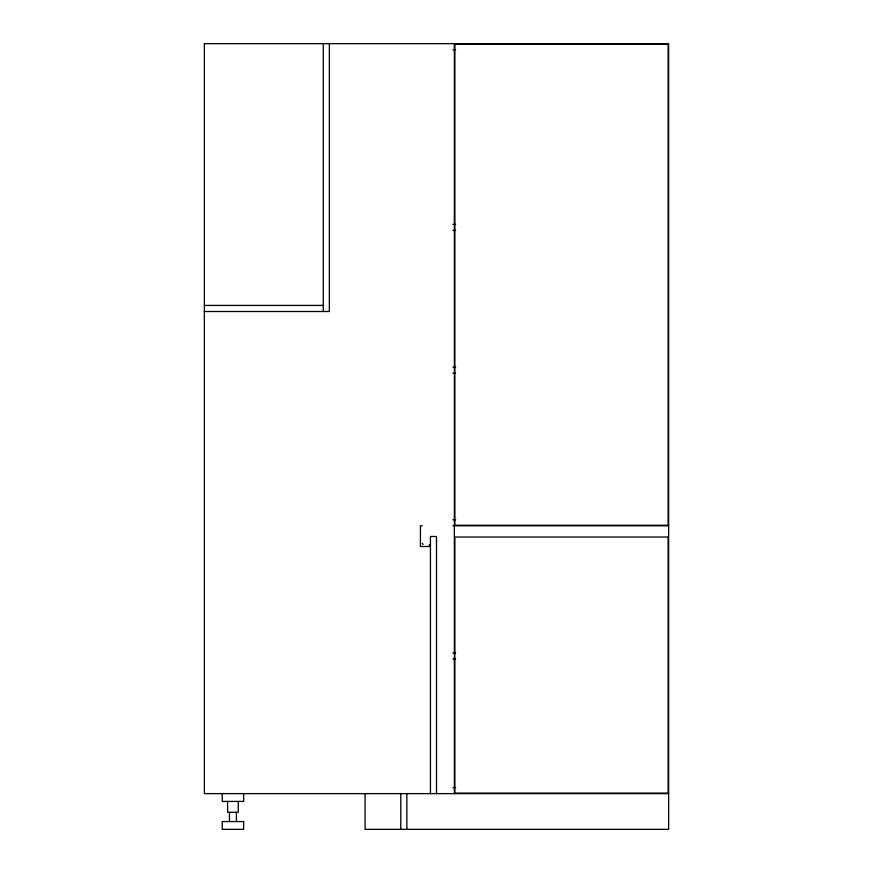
<?xml version="1.0" encoding="UTF-8"?>
<svg xmlns="http://www.w3.org/2000/svg" width="873" height="873" viewBox="0 0 873 873"><rect width="100%" height="100%" fill="white"/><g stroke="black" fill="none" stroke-linecap="round" stroke-linejoin="round"><path stroke-width="1.31" d="M452.912 49.717L455.641 49.717M452.912 224.361L455.641 224.361M452.912 230.428L455.641 230.428M204.358 305.43L323.283 305.43M204.358 311.497L329.361 311.497L329.361 43.65M452.912 367.217L455.641 367.217M452.912 373.284L455.641 373.284M452.912 519.708L455.641 519.708M422.216 525.786L420.426 525.786L420.426 546.498L429.352 546.498L429.352 544.708M452.912 525.786L668.642 525.786M452.912 652.928L455.641 652.928M452.912 658.995L455.641 658.995M452.912 787.566L455.641 787.566M668.642 793.633L204.358 793.633L204.358 43.65L668.642 43.65L668.642 829.35L365.078 829.35L365.078 793.633M423.11 544.468L422.27 543.388M454.353 43.65L454.353 793.633M436.5 793.633L436.5 536.502L430.433 536.502L430.433 793.633M406.862 793.633L406.862 829.35M400.783 793.633L400.783 829.35M323.283 43.65L323.283 311.497M243.643 793.633L243.643 801.425L222.222 801.425L222.222 793.633M238.285 801.425L238.285 812.272L227.58 812.272L227.58 801.425M236.419 812.272L236.419 821.558M229.446 812.272L229.446 821.558M668.107 44.185L454.888 44.185L454.888 525.251L668.107 525.251L668.107 44.185M668.107 537.037L454.888 537.037L454.888 793.099L668.107 793.099L668.107 537.037M243.643 821.558L222.222 821.558L222.222 829.35L243.643 829.35L243.643 821.558"/></g></svg>
